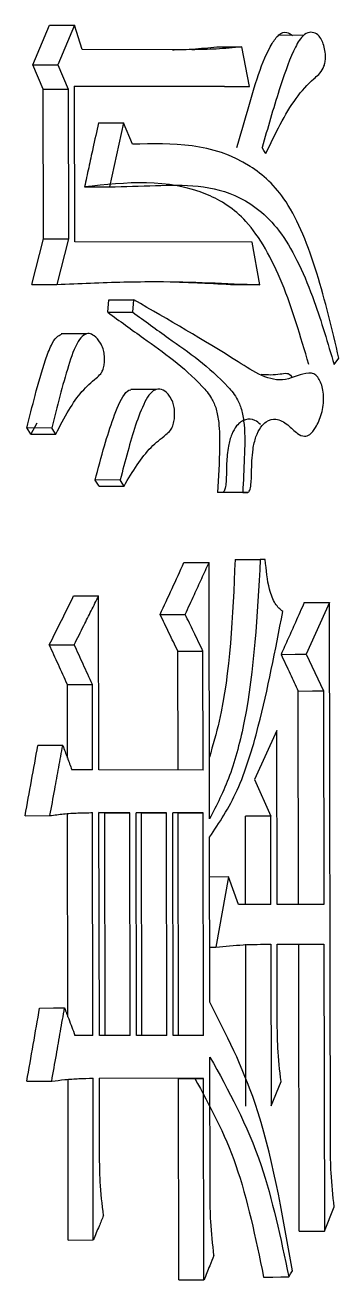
# Model space of a CAD drawing. Header units: millimetres. Extents: x 2320 to 4000, y 933 to 2121.
# Drawn here: x 2933.014 to 2934.127, y 1102.808 to 1107.255 of the extents above; entities that cross this region are included whole.
import ezdxf

# ---------------------------------------------------------------- set-up
doc = ezdxf.new("R2010")
doc.units = ezdxf.units.MM

msp = doc.modelspace()

# ---------------------------------------------------------------- linework, layer by layer
at = {"color": 7, "linetype": 'Continuous', "lineweight": 25}
for p, q in [((2933.0417, 1107.1142), (2933.1009, 1107.2547)), ((2933.1894, 1107.255), (2933.1301, 1107.1144)), ((2933.2169, 1107.1684), (2933.1894, 1107.255)), ((2934.0024, 1107.2187), (2933.9118, 1107.2185)), ((2933.6054, 1107.1677), (2933.2169, 1107.1684)), ((2933.8101, 1107.0375), (2933.7833, 1107.1782)), ((2933.0785, 1107.0276), (2933.0417, 1107.1142)), ((2933.1301, 1107.1144), (2933.1669, 1107.0278)), ((2933.0794, 1106.4976), (2933.0785, 1107.0276)), ((2933.1669, 1107.0278), (2933.1678, 1106.4978)), ((2933.1897, 1107.0386), (2933.8101, 1107.0375)), ((2933.1907, 1106.4869), (2933.1897, 1107.0386)), ((2933.7209, 1107.0372), (2933.1897, 1107.0382)), ((2933.7209, 1107.0372), (2933.8101, 1107.0375)), ((2933.3629, 1106.9085), (2933.3134, 1106.6815)), ((2933.3947, 1106.8327), (2933.3629, 1106.9085)), ((2933.2248, 1106.6812), (2933.3134, 1106.6815)), ((2933.0385, 1106.3354), (2933.0794, 1106.4976)), ((2933.0794, 1106.4976), (2933.1678, 1106.4978)), ((2933.1678, 1106.4978), (2933.1268, 1106.3356)), ((2933.8199, 1106.4858), (2933.1907, 1106.4869)), ((2933.8466, 1106.3343), (2933.8199, 1106.4858)), ((2933.307, 1106.2375), (2933.3114, 1106.2808)), ((2933.3114, 1106.2808), (2933.4001, 1106.281)), ((2933.3957, 1106.2378), (2933.4001, 1106.281)), ((2933.307, 1106.2375), (2933.3957, 1106.2378)), ((2933.2319, 1106.1606), (2933.1423, 1106.1603)), ((2934.1097, 1106.0525), (2934.127, 1106.0741)), ((2933.4789, 1105.9633), (2933.389, 1105.9631)), ((2933.1093, 1105.8273), (2933.021, 1105.827)), ((2933.0348, 1105.8053), (2933.021, 1105.827)), ((2933.0552, 1105.8442), (2933.0347, 1105.8054)), ((2933.0347, 1105.8054), (2933.1231, 1105.8056)), ((2933.3514, 1105.643), (2933.2627, 1105.6427)), ((2933.2764, 1105.621), (2933.2628, 1105.6427)), ((2933.2763, 1105.6211), (2933.365, 1105.6213)), ((2933.786, 1105.5988), (2933.6968, 1105.5986)), ((2933.7145, 1105.5986), (2933.6968, 1105.5986)), ((2933.8037, 1105.5988), (2933.7145, 1105.5986)), ((2933.786, 1105.5988), (2933.8037, 1105.5988)), ((2933.668, 1104.4417), (2933.6665, 1105.3503)), ((2933.7589, 1105.3605), (2933.8482, 1105.3607)), ((2933.8659, 1105.3607), (2933.8482, 1105.3607)), ((2933.2759, 1104.6154), (2933.2749, 1105.232)), ((2934.0937, 1105.2088), (2934.0112, 1105.0251)), ((2934.097, 1103.2833), (2934.0937, 1105.2088)), ((2933.493, 1105.1663), (2933.582, 1105.1665)), ((2933.1001, 1105.0588), (2933.1885, 1105.0591)), ((2933.5557, 1105.0364), (2933.6448, 1105.0366)), ((2933.5564, 1104.6145), (2933.5557, 1105.0364)), ((2933.6455, 1104.6147), (2933.6448, 1105.0366)), ((2934.0112, 1105.0251), (2934.0725, 1104.8952)), ((2933.1646, 1104.6573), (2933.1641, 1104.9181)), ((2933.2531, 1104.6154), (2933.2526, 1104.9183)), ((2933.9842, 1104.1377), (2933.9829, 1104.8949)), ((2934.0725, 1104.8952), (2934.0738, 1104.1379)), ((2933.9065, 1104.7549), (2933.8275, 1104.5819)), ((2933.9075, 1104.1383), (2933.9065, 1104.7549)), ((2933.2531, 1104.6154), (2933.1801, 1104.6156)), ((2933.6455, 1104.6147), (2933.2759, 1104.6154)), ((2933.8275, 1104.5819), (2933.885, 1104.452)), ((2933.0141, 1104.4532), (2933.1024, 1104.4535)), ((2933.1661, 1103.7399), (2933.1649, 1104.4604)), ((2933.2547, 1103.6743), (2933.2534, 1104.464)), ((2933.3851, 1104.4638), (2933.2762, 1104.464)), ((2933.2775, 1103.6743), (2933.2762, 1104.464)), ((2933.2964, 1104.4635), (2933.2762, 1104.4636)), ((2933.2964, 1104.4635), (2933.3851, 1104.4638)), ((2933.2978, 1103.6743), (2933.2964, 1104.4635)), ((2933.3864, 1103.6741), (2933.3851, 1104.4638)), ((2933.5159, 1104.4635), (2933.4077, 1104.4637)), ((2933.409, 1103.6741), (2933.4077, 1104.4637)), ((2933.427, 1104.4633), (2933.4077, 1104.4633)), ((2933.427, 1104.4633), (2933.5159, 1104.4635)), ((2933.4284, 1103.674), (2933.427, 1104.4633)), ((2933.5172, 1103.6739), (2933.5159, 1104.4635)), ((2933.6457, 1104.4633), (2933.5383, 1104.4635)), ((2933.5397, 1103.6738), (2933.5383, 1104.4635)), ((2933.5567, 1104.4631), (2933.5383, 1104.4631)), ((2933.5567, 1104.4631), (2933.6457, 1104.4633)), ((2933.558, 1103.6738), (2933.5567, 1104.4631)), ((2933.647, 1103.6736), (2933.6457, 1104.4633)), ((2933.885, 1104.452), (2933.7957, 1104.4518)), ((2933.7962, 1104.1381), (2933.7957, 1104.4518)), ((2933.8855, 1104.1383), (2933.885, 1104.452)), ((2933.6691, 1103.7926), (2933.6682, 1104.3767)), ((2933.7351, 1104.236), (2933.6684, 1104.2358)), ((2933.7351, 1104.236), (2933.6911, 1103.9872)), ((2933.7707, 1104.1385), (2933.7351, 1104.236)), ((2933.8855, 1104.1383), (2933.7707, 1104.1385)), ((2934.0738, 1104.1379), (2933.9075, 1104.1383)), ((2933.6688, 1103.9872), (2933.6911, 1103.9872)), ((2933.7974, 1103.4241), (2933.7965, 1103.9975)), ((2933.8858, 1103.9977), (2933.8867, 1103.4244)), ((2933.9078, 1103.9976), (2934.074, 1103.9973)), ((2933.9082, 1103.7272), (2933.9078, 1103.9976)), ((2933.9844, 1103.9971), (2933.9078, 1103.9972)), ((2933.9844, 1103.9971), (2934.074, 1103.9973)), ((2933.9861, 1102.9803), (2933.9844, 1103.9971)), ((2934.074, 1103.9973), (2934.0757, 1102.9805)), ((2933.2547, 1103.6743), (2933.1908, 1103.6745)), ((2933.3864, 1103.6741), (2933.2775, 1103.6743)), ((2933.5172, 1103.6739), (2933.409, 1103.6741)), ((2933.647, 1103.6736), (2933.5397, 1103.6738)), ((2933.6703, 1103.1111), (2933.6695, 1103.5978)), ((2933.1674, 1102.9494), (2933.1665, 1103.5187)), ((2933.2559, 1102.9496), (2933.255, 1103.5229)), ((2933.6473, 1103.5222), (2933.2778, 1103.5229)), ((2933.2782, 1103.2524), (2933.2778, 1103.5229)), ((2933.5583, 1103.522), (2933.2778, 1103.5225)), ((2933.5583, 1103.522), (2933.6473, 1103.5222)), ((2933.5595, 1102.808), (2933.5583, 1103.522)), ((2933.6485, 1102.8082), (2933.6473, 1103.5222)), ((2933.8867, 1103.4244), (2933.9218, 1103.5108)), ((2934.0757, 1102.9805), (2934.1104, 1103.067)), ((2933.9861, 1102.9803), (2934.0757, 1102.9805)), ((2933.1674, 1102.9494), (2933.2559, 1102.9496)), ((2933.5595, 1102.808), (2933.6485, 1102.8082))]:
    msp.add_line(p, q, dxfattribs=at)
at = {"color": 7, "linetype": 'Continuous', "lineweight": 25, "flags": 128}
for points in [[(2933.1009, 1107.2547), (2933.1505, 1107.2549), (2933.1894, 1107.255)], [(2933.6941, 1107.1779), (2933.7441, 1107.1781), (2933.7833, 1107.1782)], [(2933.0417, 1107.1142), (2933.0912, 1107.1143), (2933.1301, 1107.1144)], [(2933.0785, 1107.0276), (2933.128, 1107.0277), (2933.1669, 1107.0278)], [(2933.2742, 1106.9083), (2933.3239, 1106.9084), (2933.3629, 1106.9085)], [(2933.8678, 1106.7994), (2933.8612, 1106.8102), (2933.8546, 1106.8211)], [(2933.0385, 1106.3354), (2933.0879, 1106.3355), (2933.1268, 1106.3356)], [(2933.8466, 1106.3343), (2933.7966, 1106.3342), (2933.7573, 1106.3341)], [(2933.1231, 1105.8056), (2933.1162, 1105.8164), (2933.1093, 1105.8272)], [(2933.365, 1105.6213), (2933.3582, 1105.6321), (2933.3514, 1105.6429)], [(2933.5775, 1105.35), (2933.6273, 1105.3502), (2933.6665, 1105.3503)], [(2933.1863, 1105.2318), (2933.2359, 1105.2319), (2933.2749, 1105.232)], [(2934.0041, 1105.2086), (2934.0543, 1105.2087), (2934.0937, 1105.2088)], [(2933.9217, 1105.0249), (2933.9718, 1105.025), (2934.0112, 1105.0251)], [(2933.1641, 1104.9181), (2933.2137, 1104.9182), (2933.2526, 1104.9183)], [(2933.9829, 1104.8949), (2934.0331, 1104.8951), (2934.0725, 1104.8952)], [(2933.1479, 1104.7022), (2933.0984, 1104.702), (2933.0595, 1104.7019)], [(2933.0657, 1103.7716), (2933.1151, 1103.7718), (2933.154, 1103.7719)], [(2933.0203, 1103.5121), (2933.0697, 1103.5122), (2933.1086, 1103.5123)], [(2933.8599, 1102.8183), (2933.8925, 1102.8183), (2933.9209, 1102.8184), (2933.9493, 1102.8185)], [(2933.9493, 1102.8185), (2933.9558, 1102.8293), (2933.9624, 1102.8401)]]:
    msp.add_lwpolyline(points, dxfattribs=at)
at = {"color": 7, "linetype": 'Continuous', "lineweight": 25}
for points, knots in [([(2933.7653, 1106.8208), (2933.7778, 1106.8638), (2933.8152, 1106.9929), (2933.8583, 1107.1466), (2933.9136, 1107.224), (2933.9399, 1107.2338), (2933.9557, 1107.2232), (2933.9626, 1107.2186)], [0, 0, 0, 0, 0.242507, 0.729713, 0.826836, 0.924876, 1, 1, 1, 1]), ([(2933.8678, 1106.7995), (2933.8846, 1106.8348), (2933.9351, 1106.9417), (2934.0044, 1107.042), (2934.0646, 1107.0857), (2934.0769, 1107.1157), (2934.0796, 1107.1334), (2934.0792, 1107.1548), (2934.0753, 1107.1777), (2934.0677, 1107.2001), (2934.0551, 1107.2194), (2934.0375, 1107.2302), (2934.0158, 1107.2303), (2933.99, 1107.2107), (2933.9542, 1107.1421), (2933.9085, 1107.0088), (2933.8744, 1106.8899), (2933.8546, 1106.8211)], [0, 0, 0, 0, 0.115426, 0.348555, 0.412099, 0.425321, 0.438687, 0.453029, 0.472544, 0.492548, 0.515348, 0.548273, 0.582424, 0.623383, 0.682551, 0.816351, 1, 1, 1, 1]), ([(2933.5364, 1107.1678), (2933.545, 1107.1679), (2933.5689, 1107.1683), (2933.6216, 1107.1705), (2933.6654, 1107.175), (2933.6941, 1107.1779)], [0, 0, 0, 0, 0.16291, 0.451675, 1, 1, 1, 1]), ([(2933.7833, 1107.1782), (2933.7681, 1107.1766), (2933.7375, 1107.1734), (2933.6783, 1107.1688), (2933.6342, 1107.1681), (2933.6055, 1107.1677)], [0, 0, 0, 0, 0.2587287, 0.5174633, 1, 1, 1, 1]), ([(2933.2742, 1106.9083), (2933.2677, 1106.8782), (2933.2562, 1106.8253), (2933.2397, 1106.7496), (2933.2297, 1106.704), (2933.2248, 1106.6812)], [0, 0, 0, 0, 0.397906, 0.698986, 1, 1, 1, 1]), ([(2934.127, 1106.0741), (2934.1027, 1106.1767), (2934.054, 1106.3826), (2933.9512, 1106.6425), (2933.7262, 1106.8407), (2933.5365, 1106.8361), (2933.3947, 1106.8327)], [0, 0, 0, 0, 0.180959, 0.363242, 0.524232, 1, 1, 1, 1]), ([(2934.0201, 1106.0523), (2933.9909, 1106.1516), (2933.9321, 1106.3516), (2933.8079, 1106.573), (2933.5682, 1106.719), (2933.372, 1106.6974), (2933.2248, 1106.6812)], [0, 0, 0, 0, 0.179295, 0.360836, 0.520025, 1, 1, 1, 1]), ([(2933.3134, 1106.6815), (2933.3679, 1106.6832), (2933.5237, 1106.688), (2933.7328, 1106.6922), (2933.9297, 1106.5352), (2934.0361, 1106.302), (2934.0873, 1106.1284), (2934.1097, 1106.0525)], [0, 0, 0, 0, 0.178225, 0.509524, 0.685628, 0.86265, 1, 1, 1, 1]), ([(2933.1268, 1106.3356), (2933.1666, 1106.3375), (2933.2859, 1106.3431), (2933.5276, 1106.3491), (2933.7257, 1106.3399), (2933.8466, 1106.3343)], [0, 0, 0, 0, 0.1629699, 0.4889248, 1, 1, 1, 1]), ([(2933.7573, 1106.3341), (2933.7172, 1106.3363), (2933.6485, 1106.3401), (2933.5792, 1106.3424), (2933.5504, 1106.3434)], [0, 0, 0, 0, 0.584485, 1, 1, 1, 1]), ([(2933.8037, 1105.5988), (2933.805, 1105.5994), (2933.8075, 1105.6006), (2933.811, 1105.6065), (2933.8146, 1105.6195), (2933.8165, 1105.6409), (2933.8178, 1105.6866), (2933.8189, 1105.7419), (2933.8319, 1105.7977), (2933.8488, 1105.8316), (2933.8731, 1105.8549), (2933.9066, 1105.8627), (2933.9443, 1105.842), (2933.9759, 1105.8086), (2934.0028, 1105.795), (2934.0254, 1105.8022), (2934.0468, 1105.8302), (2934.0632, 1105.867), (2934.0721, 1105.9072), (2934.0736, 1105.9389), (2934.0698, 1105.9676), (2934.0623, 1105.9907), (2934.0515, 1106.0089), (2934.0372, 1106.0212), (2933.9982, 1106.0239), (2933.9096, 1105.9707), (2933.7011, 1106.1081), (2933.5229, 1106.2105), (2933.4001, 1106.281)], [0, 0, 0, 0, 0.003563, 0.007141, 0.011667, 0.022281, 0.03379, 0.068952, 0.089643, 0.110397, 0.130498, 0.162022, 0.201668, 0.236438, 0.259111, 0.277, 0.29888, 0.327265, 0.340596, 0.354041, 0.36589, 0.376926, 0.38899, 0.402934, 0.419058, 0.496673, 0.653151, 1, 1, 1, 1]), ([(2933.307, 1106.2375), (2933.3494, 1106.2067), (2933.4628, 1106.1241), (2933.5881, 1106.037), (2933.6726, 1105.9414), (2933.693, 1105.8958), (2933.7036, 1105.8352), (2933.7045, 1105.734), (2933.6998, 1105.6518), (2933.6968, 1105.5986)], [0, 0, 0, 0, 0.239282, 0.640539, 0.710549, 0.75276, 0.795241, 0.867233, 1, 1, 1, 1]), ([(2933.3957, 1106.2378), (2933.4381, 1106.2069), (2933.5525, 1106.1235), (2933.6792, 1106.0372), (2933.7647, 1105.9376), (2933.7841, 1105.889), (2933.7947, 1105.8178), (2933.7918, 1105.7191), (2933.788, 1105.6395), (2933.786, 1105.5988)], [0, 0, 0, 0, 0.239125, 0.645779, 0.717633, 0.759609, 0.801685, 0.898672, 1, 1, 1, 1]), ([(2933.0209, 1105.827), (2933.0303, 1105.8657), (2933.0502, 1105.9486), (2933.079, 1106.0473), (2933.1042, 1106.1181), (2933.124, 1106.1504), (2933.1373, 1106.1569), (2933.1429, 1106.1597)], [0, 0, 0, 0, 0.300276, 0.642753, 0.799991, 0.914438, 1, 1, 1, 1]), ([(2933.1231, 1105.8056), (2933.1382, 1105.8349), (2933.1671, 1105.8906), (2933.215, 1105.9595), (2933.2546, 1105.9945), (2933.2803, 1106.0153), (2933.2901, 1106.0312), (2933.2946, 1106.0483), (2933.2963, 1106.0676), (2933.2953, 1106.088), (2933.2905, 1106.1103), (2933.2785, 1106.1348), (2933.2614, 1106.1535), (2933.241, 1106.1646), (2933.2207, 1106.1574), (2933.1928, 1106.1246), (2933.1663, 1106.0441), (2933.1366, 1105.9406), (2933.1184, 1105.8651), (2933.1093, 1105.8273)], [0, 0, 0, 0, 0.120486, 0.230167, 0.339822, 0.3746, 0.39298, 0.411575, 0.427591, 0.446557, 0.467304, 0.493911, 0.54294, 0.579845, 0.617018, 0.661528, 0.765545, 0.882402, 1, 1, 1, 1]), ([(2933.8516, 1106.0178), (2933.8742, 1106.0162), (2933.9047, 1106.014), (2933.9402, 1106.0235), (2933.9555, 1106.0168), (2933.961, 1106.0072), (2933.9619, 1106.0057)], [0, 0, 0, 0, 0.603848, 0.812397, 0.970324, 1, 1, 1, 1]), ([(2933.2627, 1105.6427), (2933.2734, 1105.6837), (2933.2932, 1105.7594), (2933.3265, 1105.8636), (2933.3557, 1105.9377), (2933.3811, 1105.9625), (2933.3891, 1105.9626), (2933.3895, 1105.9626)], [0, 0, 0, 0, 0.325739, 0.60211, 0.880028, 0.992959, 1, 1, 1, 1]), ([(2933.365, 1105.6214), (2933.3957, 1105.6725), (2933.4416, 1105.7492), (2933.5016, 1105.7929), (2933.5281, 1105.8157), (2933.5383, 1105.8337), (2933.5433, 1105.8541), (2933.545, 1105.8767), (2933.5435, 1105.8993), (2933.5372, 1105.922), (2933.5242, 1105.9453), (2933.5041, 1105.9648), (2933.4799, 1105.9665), (2933.4571, 1105.952), (2933.4184, 1105.8845), (2933.3859, 1105.7737), (2933.3602, 1105.6765), (2933.3514, 1105.6429)], [0, 0, 0, 0, 0.226354, 0.339207, 0.374159, 0.395068, 0.416135, 0.435555, 0.456987, 0.476773, 0.506217, 0.555773, 0.604136, 0.646938, 0.693733, 0.894301, 1, 1, 1, 1]), ([(2933.849, 1105.8393), (2933.8425, 1105.845), (2933.8256, 1105.8598), (2933.7958, 1105.8595), (2933.7668, 1105.8421), (2933.7459, 1105.8061), (2933.7329, 1105.7596), (2933.7287, 1105.7104), (2933.7282, 1105.6699), (2933.7273, 1105.6424), (2933.7258, 1105.6233), (2933.723, 1105.61), (2933.72, 1105.6028), (2933.7169, 1105.5995), (2933.715, 1105.5988), (2933.7145, 1105.5986)], [0, 0, 0, 0, 0.099591, 0.255685, 0.412771, 0.517211, 0.621797, 0.755091, 0.830744, 0.880027, 0.930492, 0.953262, 0.972593, 0.992041, 1, 1, 1, 1]), ([(2933.493, 1105.1663), (2933.5071, 1105.1969), (2933.5353, 1105.2582), (2933.5634, 1105.3194), (2933.5775, 1105.35)], [0, 0, 0, 0, 0.5, 1, 1, 1, 1]), ([(2933.582, 1105.1665), (2933.5928, 1105.1899), (2933.6123, 1105.2323), (2933.6405, 1105.2935), (2933.6578, 1105.3313), (2933.6665, 1105.3503)], [0, 0, 0, 0, 0.382288, 0.691144, 1, 1, 1, 1]), ([(2933.7589, 1105.3605), (2933.7504, 1105.1606), (2933.7398, 1104.9099), (2933.6798, 1104.7025), (2933.6677, 1104.6603)], [0, 0, 0, 0, 0.796972, 1, 1, 1, 1]), ([(2933.8482, 1105.3607), (2933.8374, 1105.1644), (2933.8223, 1104.8925), (2933.744, 1104.5885), (2933.6932, 1104.4902), (2933.668, 1104.4417)], [0, 0, 0, 0, 0.568218, 0.786771, 1, 1, 1, 1]), ([(2933.9278, 1105.1767), (2933.9185, 1105.1846), (2933.8997, 1105.2006), (2933.8746, 1105.2649), (2933.8692, 1105.324), (2933.8659, 1105.3607)], [0, 0, 0, 0, 0.268716, 0.54683, 1, 1, 1, 1]), ([(2933.1001, 1105.0588), (2933.1145, 1105.0877), (2933.1433, 1105.1453), (2933.172, 1105.2029), (2933.1863, 1105.2318)], [0, 0, 0, 0, 0.5, 1, 1, 1, 1]), ([(2933.1885, 1105.0591), (2933.1998, 1105.0818), (2933.2199, 1105.1219), (2933.2487, 1105.1796), (2933.2662, 1105.2145), (2933.2749, 1105.232)], [0, 0, 0, 0, 0.393554, 0.696777, 1, 1, 1, 1]), ([(2934.0041, 1105.2086), (2933.9936, 1105.1852), (2933.9747, 1105.1428), (2933.9472, 1105.0816), (2933.9302, 1105.0438), (2933.9217, 1105.0249)], [0, 0, 0, 0, 0.3825392, 0.6912694, 1, 1, 1, 1]), ([(2933.5557, 1105.0364), (2933.5453, 1105.058), (2933.5244, 1105.1013), (2933.5035, 1105.1446), (2933.493, 1105.1663)], [0, 0, 0, 0, 0.5, 1, 1, 1, 1]), ([(2933.6448, 1105.0366), (2933.6392, 1105.0481), (2933.6281, 1105.071), (2933.6072, 1105.1143), (2933.5918, 1105.1462), (2933.582, 1105.1665)], [0, 0, 0, 0, 0.264853, 0.529705, 1, 1, 1, 1]), ([(2933.6682, 1104.3767), (2933.7026, 1104.4282), (2933.7726, 1104.5328), (2933.8586, 1104.8147), (2933.9014, 1105.0388), (2933.9278, 1105.1767)], [0, 0, 0, 0, 0.271719, 0.55196, 1, 1, 1, 1]), ([(2933.1641, 1104.9181), (2933.1535, 1104.9416), (2933.1321, 1104.9885), (2933.1108, 1105.0354), (2933.1001, 1105.0588)], [0, 0, 0, 0, 0.5, 1, 1, 1, 1]), ([(2933.2526, 1104.9183), (2933.2472, 1104.9303), (2933.2363, 1104.9542), (2933.215, 1105.0011), (2933.199, 1105.036), (2933.1885, 1105.0591)], [0, 0, 0, 0, 0.254609, 0.509219, 1, 1, 1, 1]), ([(2933.9217, 1105.0249), (2933.9271, 1105.0134), (2933.938, 1104.9904), (2933.9584, 1104.9471), (2933.9734, 1104.9153), (2933.9829, 1104.8949)], [0, 0, 0, 0, 0.265034, 0.530069, 1, 1, 1, 1]), ([(2933.0141, 1104.4532), (2933.0217, 1104.4947), (2933.0368, 1104.5776), (2933.052, 1104.6605), (2933.0595, 1104.7019)], [0, 0, 0, 0, 0.5000005, 1, 1, 1, 1]), ([(2933.1024, 1104.4535), (2933.1081, 1104.4845), (2933.1185, 1104.5414), (2933.1337, 1104.6243), (2933.1431, 1104.6762), (2933.1479, 1104.7022)], [0, 0, 0, 0, 0.374011, 0.687005, 1, 1, 1, 1]), ([(2933.1479, 1104.7022), (2933.1506, 1104.695), (2933.1559, 1104.6805), (2933.164, 1104.6589), (2933.172, 1104.6372), (2933.1774, 1104.6228), (2933.1801, 1104.6156)], [0, 0, 0, 0, 0.25, 0.5, 0.75, 1, 1, 1, 1]), ([(2933.1024, 1104.4535), (2933.1183, 1104.4557), (2933.1514, 1104.4603), (2933.2018, 1104.4631), (2933.2362, 1104.4637), (2933.2534, 1104.464)], [0, 0, 0, 0, 0.314477, 0.657155, 1, 1, 1, 1]), ([(2933.6911, 1103.9872), (2933.7233, 1103.9906), (2933.772, 1103.9956), (2933.8368, 1103.9972), (2933.8695, 1103.9975), (2933.8858, 1103.9977)], [0, 0, 0, 0, 0.494848, 0.747411, 1, 1, 1, 1]), ([(2933.9624, 1102.8401), (2933.9256, 1103.0492), (2933.8608, 1103.4177), (2933.727, 1103.6794), (2933.6691, 1103.7926)], [0, 0, 0, 0, 0.567388, 1, 1, 1, 1]), ([(2933.0203, 1103.5121), (2933.0279, 1103.5554), (2933.043, 1103.6419), (2933.0581, 1103.7284), (2933.0657, 1103.7716)], [0, 0, 0, 0, 0.5, 1, 1, 1, 1]), ([(2933.1086, 1103.5123), (2933.1141, 1103.5435), (2933.1244, 1103.6024), (2933.1395, 1103.6889), (2933.1492, 1103.7442), (2933.154, 1103.7719)], [0, 0, 0, 0, 0.3604045, 0.6802023, 1, 1, 1, 1]), ([(2933.154, 1103.7719), (2933.1589, 1103.7589), (2933.1675, 1103.7361), (2933.1798, 1103.7037), (2933.1871, 1103.6842), (2933.1908, 1103.6745)], [0, 0, 0, 0, 0.400148, 0.700074, 1, 1, 1, 1]), ([(2933.9218, 1103.5108), (2933.9173, 1103.5506), (2933.9094, 1103.6218), (2933.9086, 1103.6949), (2933.9082, 1103.7272)], [0, 0, 0, 0, 0.558835, 1, 1, 1, 1]), ([(2933.6695, 1103.5978), (2933.7355, 1103.4791), (2933.8553, 1103.2637), (2933.9202, 1102.9565), (2933.9493, 1102.8185)], [0, 0, 0, 0, 0.551009, 1, 1, 1, 1]), ([(2933.1086, 1103.5123), (2933.1242, 1103.5143), (2933.1565, 1103.5185), (2933.2053, 1103.5218), (2933.2384, 1103.5225), (2933.255, 1103.5229)], [0, 0, 0, 0, 0.319584, 0.659717, 1, 1, 1, 1]), ([(2933.616, 1103.5221), (2933.6686, 1103.426), (2933.7744, 1103.2324), (2933.8312, 1102.957), (2933.8599, 1102.8183)], [0, 0, 0, 0, 0.496371, 1, 1, 1, 1]), ([(2933.2922, 1103.0361), (2933.2876, 1103.0758), (2933.2794, 1103.147), (2933.2786, 1103.2202), (2933.2782, 1103.2524)], [0, 0, 0, 0, 0.558835, 1, 1, 1, 1]), ([(2934.1104, 1103.067), (2934.106, 1103.1067), (2934.0981, 1103.1779), (2934.0973, 1103.2511), (2934.097, 1103.2833)], [0, 0, 0, 0, 0.558835, 1, 1, 1, 1]), ([(2933.684, 1102.8947), (2933.6795, 1102.9345), (2933.6715, 1103.0056), (2933.6706, 1103.0788), (2933.6703, 1103.1111)], [0, 0, 0, 0, 0.558835, 1, 1, 1, 1]), ([(2933.2922, 1103.0361), (2933.287, 1103.0237), (2933.2784, 1103.0031), (2933.2663, 1102.9743), (2933.2594, 1102.9578), (2933.2559, 1102.9496)], [0, 0, 0, 0, 0.4283604, 0.7141802, 1, 1, 1, 1]), ([(2933.684, 1102.8947), (2933.6789, 1102.8824), (2933.6705, 1102.8618), (2933.6587, 1102.833), (2933.6519, 1102.8165), (2933.6485, 1102.8082)], [0, 0, 0, 0, 0.4283604, 0.7141802, 1, 1, 1, 1])]:
    msp.add_open_spline(points, degree=3, knots=knots, dxfattribs=at)

doc.saveas('drawing.dxf')
